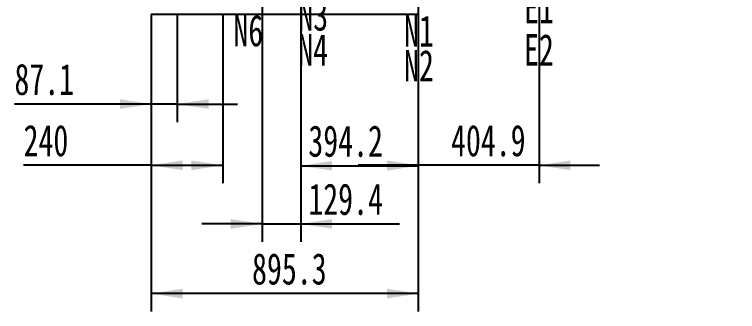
# Model space of a CAD drawing. Header units: millimetres. Extents: x 0 to 594, y 0 to 420.
# Drawn here: x 187.5 to 268.2, y 113.6 to 146.8 of the extents above; entities that cross this region are included whole.
import ezdxf

# ---------------------------------------------------------------- set-up
doc = ezdxf.new("R2010")
doc.units = ezdxf.units.MM
doc.header["$PDSIZE"] = -1
doc.layers.add('10', color=7, linetype='Continuous')
doc.styles.add('SLDTEXTSTYLE0', font='TXT', dxfattribs={"width": 0.7})
doc.dimstyles.new('SLDDIMSTYLE0', dxfattribs={"dimtxt": 3.5, "dimasz": 3.5, "dimexe": 0, "dimexo": 0.0625, "dimgap": 0.875, "dimtad": 2, "dimdec": 1, "dimlfac": 30, "dimrnd": 1e-09, "dimzin": 12, "dimdsep": 46, "dimtxsty": 'SLDTEXTSTYLE0', "dimsah": 1, "dimcen": 0.09, "dimadec": 0, "dimazin": 3, "dimtfac": 1, "dimtdec": 1, "dimtofl": 0, "dimtmove": 0, "dimatfit": 3, "dimfxl": 0, "dimfrac": 2, "dimtolj": 1, "dimtzin": 12, "dimarcsym": 0})
doc.dimstyles.new('SLDDIMSTYLE1', dxfattribs={"dimtxt": 3.5, "dimasz": 3.5, "dimexe": 0, "dimexo": 0.0625, "dimgap": 0.875, "dimtad": 2, "dimdec": 1, "dimlfac": 30, "dimrnd": 1e-09, "dimzin": 12, "dimdsep": 46, "dimtxsty": 'SLDTEXTSTYLE0', "dimsah": 1, "dimcen": 0.09, "dimadec": 0, "dimazin": 3, "dimtfac": 1, "dimtdec": 1, "dimtmove": 0, "dimatfit": 0, "dimfxl": 0, "dimfrac": 2, "dimtolj": 1, "dimtzin": 12, "dimarcsym": 0})

# ---------------------------------------------------------------- blocks, each defined once
blk = doc.blocks.new('_D_8')
at = {"layer": '10'}
for p, q in [((232.576, 182.359), (232.576, 127.953)), ((246.072, 149.435), (246.072, 127.953)), ((232.576, 129.953), (225.845, 129.953)), ((246.072, 129.953), (232.576, 129.953)), ((246.072, 129.953), (252.802, 129.953))]:
    blk.add_line(p, q, dxfattribs=at)
for points in [[(232.576, 129.953), (229.076, 130.492), (229.076, 129.415)], [(246.072, 129.953), (249.572, 129.415), (249.572, 130.492)]]:
    blk.add_solid(points, dxfattribs=at)
at = {"layer": '10', "insert": (236.23, 134.465), "char_height": 3.5, "attachment_point": 1, "style": 'SLDTEXTSTYLE0'}
blk.add_mtext('404.9', dxfattribs=at)
blk = doc.blocks.new('_D_9')
at = {"layer": '10'}
for p, q in [((202.734, 146.776), (202.734, 127.953)), ((210.734, 146.776), (210.734, 127.953)), ((202.734, 129.953), (188.473, 129.953)), ((202.734, 129.953), (210.734, 129.953))]:
    blk.add_line(p, q, dxfattribs=at)
for points in [[(202.734, 129.953), (206.234, 129.415), (206.234, 130.492)], [(210.734, 129.953), (207.234, 130.492), (207.234, 129.415)]]:
    blk.add_solid(points, dxfattribs=at)
at = {"layer": '10', "insert": (188.473, 134.465), "char_height": 3.5, "attachment_point": 1, "style": 'SLDTEXTSTYLE0'}
blk.add_mtext('240', dxfattribs=at)
blk = doc.blocks.new('_D_10')
at = {"layer": '10'}
for p, q in [((202.734, 146.776), (202.734, 134.784)), ((205.635, 146.776), (205.635, 134.784)), ((202.734, 136.784), (187.454, 136.784)), ((205.635, 136.784), (202.734, 136.784)), ((205.635, 136.784), (212.366, 136.784))]:
    blk.add_line(p, q, dxfattribs=at)
for points in [[(202.734, 136.784), (199.234, 137.323), (199.234, 136.246)], [(205.635, 136.784), (209.135, 136.246), (209.135, 137.323)]]:
    blk.add_solid(points, dxfattribs=at)
at = {"layer": '10', "insert": (187.454, 141.296), "char_height": 3.5, "attachment_point": 1, "style": 'SLDTEXTSTYLE0'}
blk.add_mtext('87.1', dxfattribs=at)
blk = doc.blocks.new('_D_20')
at = {"layer": '10'}
for p, q in [((219.435, 146.776), (219.435, 127.9)), ((232.576, 146.693), (232.576, 127.9)), ((219.435, 129.9), (232.576, 129.9))]:
    blk.add_line(p, q, dxfattribs=at)
for points in [[(219.435, 129.9), (222.935, 129.361), (222.935, 130.438)], [(232.576, 129.9), (229.076, 130.438), (229.076, 129.361)]]:
    blk.add_solid(points, dxfattribs=at)
at = {"layer": '10', "insert": (220.291, 134.411), "char_height": 3.5, "attachment_point": 1, "style": 'SLDTEXTSTYLE0'}
blk.add_mtext('394.2', dxfattribs=at)
blk = doc.blocks.new('_D_21')
at = {"layer": '10'}
for p, q in [((215.122, 146.776), (215.122, 121.418)), ((219.435, 146.776), (219.435, 121.418)), ((215.122, 123.418), (208.391, 123.418)), ((215.122, 123.418), (219.435, 123.418)), ((219.435, 123.418), (230.475, 123.418))]:
    blk.add_line(p, q, dxfattribs=at)
for points in [[(215.122, 123.418), (211.622, 123.956), (211.622, 122.879)], [(219.435, 123.418), (222.935, 122.879), (222.935, 123.956)]]:
    blk.add_solid(points, dxfattribs=at)
at = {"layer": '10', "insert": (220.291, 127.93), "char_height": 3.5, "attachment_point": 1, "style": 'SLDTEXTSTYLE0'}
blk.add_mtext('129.4', dxfattribs=at)
blk = doc.blocks.new('_D_22')
at = {"layer": '10'}
for p, q in [((202.734, 146.776), (202.734, 113.647)), ((232.576, 146.776), (232.576, 113.647)), ((232.576, 115.647), (202.734, 115.647))]:
    blk.add_line(p, q, dxfattribs=at)
for points in [[(202.734, 115.647), (206.234, 115.108), (206.234, 116.185)], [(232.576, 115.647), (229.076, 116.185), (229.076, 115.108)]]:
    blk.add_solid(points, dxfattribs=at)
at = {"layer": '10', "insert": (214, 120.158), "char_height": 3.5, "attachment_point": 1, "style": 'SLDTEXTSTYLE0'}
blk.add_mtext('895.3', dxfattribs=at)
blk = doc.blocks.new('SW_CENTERMARKSYMBOL_70')
at = {"layer": '10', "color": 0}
for p, q in [((0, 0.167), (0, 35.667)), ((-0.167, 0), (-35.667, 0)), ((0, 0), (-0.083, 0)), ((0, 0), (0, 0.083)), ((0, 0), (0, -0.083)), ((0, 0), (0.083, 0)), ((0.167, 0), (35.667, 0)), ((0, -0.167), (0, -35.667))]:
    blk.add_line(p, q, dxfattribs=at)

msp = doc.modelspace()

# ---------------------------------------------------------------- linework, layer by layer
at = {"layer": '10'}
for p, q in [((232.5757, 182.3592), (232.5757, 145.827)), ((215.1221, 151.3122), (215.1221, 146.7759)), ((219.4347, 149.2913), (219.4347, 146.7759)), ((232.5757, 146.7759), (202.7337, 146.7759)), ((232.5757, 146.7759), (210.7341, 146.7759)), ((232.5757, 146.7759), (232.5757, 134.5312)), ((232.5757, 146.7759), (232.5757, 120.3616))]:
    msp.add_line(p, q, dxfattribs=at)
msp.add_point((215.1221, 146.7759), dxfattribs=at)

# ---------------------------------------------------------------- block references
msp.add_blockref('SW_CENTERMARKSYMBOL_70', (232.5757, 182.3592), dxfattribs=at)

# ---------------------------------------------------------------- texts
at = {"layer": '10', "char_height": 3.5, "attachment_point": 1, "style": 'SLDTEXTSTYLE0'}
for s, insert in [('E1', (244.3868, 149.2992)), ('N3', (219.1679, 148.4688)), ('N6', (211.9132, 146.7356)), ('N1', (230.9825, 146.6876)), ('N4', (219.1509, 144.5859)), ('E2', (244.3868, 144.5859)), ('N2', (230.9825, 142.8194))]:
    msp.add_mtext(s, dxfattribs=dict(at, insert=insert))

# ---------------------------------------------------------------- dimensions: what is measured, and where the dimension line sits
at = {"layer": '10'}
for base, p1, p2, dimstyle, picture, middle in [((232.5757, 129.9532), (246.0717, 149.4345), (232.5757, 182.3592), 'SLDDIMSTYLE1', '_D_8', (241.3224, 129.9532)), ((202.7337, 136.7845), (205.6355, 146.7759), (202.7337, 146.7759), 'SLDDIMSTYLE1', '_D_10', (191.5279, 136.7845)), ((210.7341, 129.9532), (202.7337, 146.7759), (210.7341, 146.7759), 'SLDDIMSTYLE0', '_D_9', (191.5279, 129.9532)), ((202.7337, 115.6466), (232.5757, 146.7759), (202.7337, 146.7759), 'SLDDIMSTYLE0', '_D_22', (219.0924, 115.6466)), ((219.4347, 123.418), (215.1221, 146.7759), (219.4347, 146.7759), 'SLDDIMSTYLE1', '_D_21', (225.3834, 123.418)), ((232.5757, 129.8996), (219.4347, 146.7759), (232.5757, 146.6925), 'SLDDIMSTYLE0', '_D_20', (225.3834, 129.8996))]:
    dim = msp.add_linear_dim(base=base, p1=p1, p2=p2, dimstyle=dimstyle, dxfattribs=at)
    dim.commit()
    dim.dimension.update_dxf_attribs({"geometry": picture, "text_midpoint": middle, "dimtype": 160})

doc.saveas('drawing.dxf')
